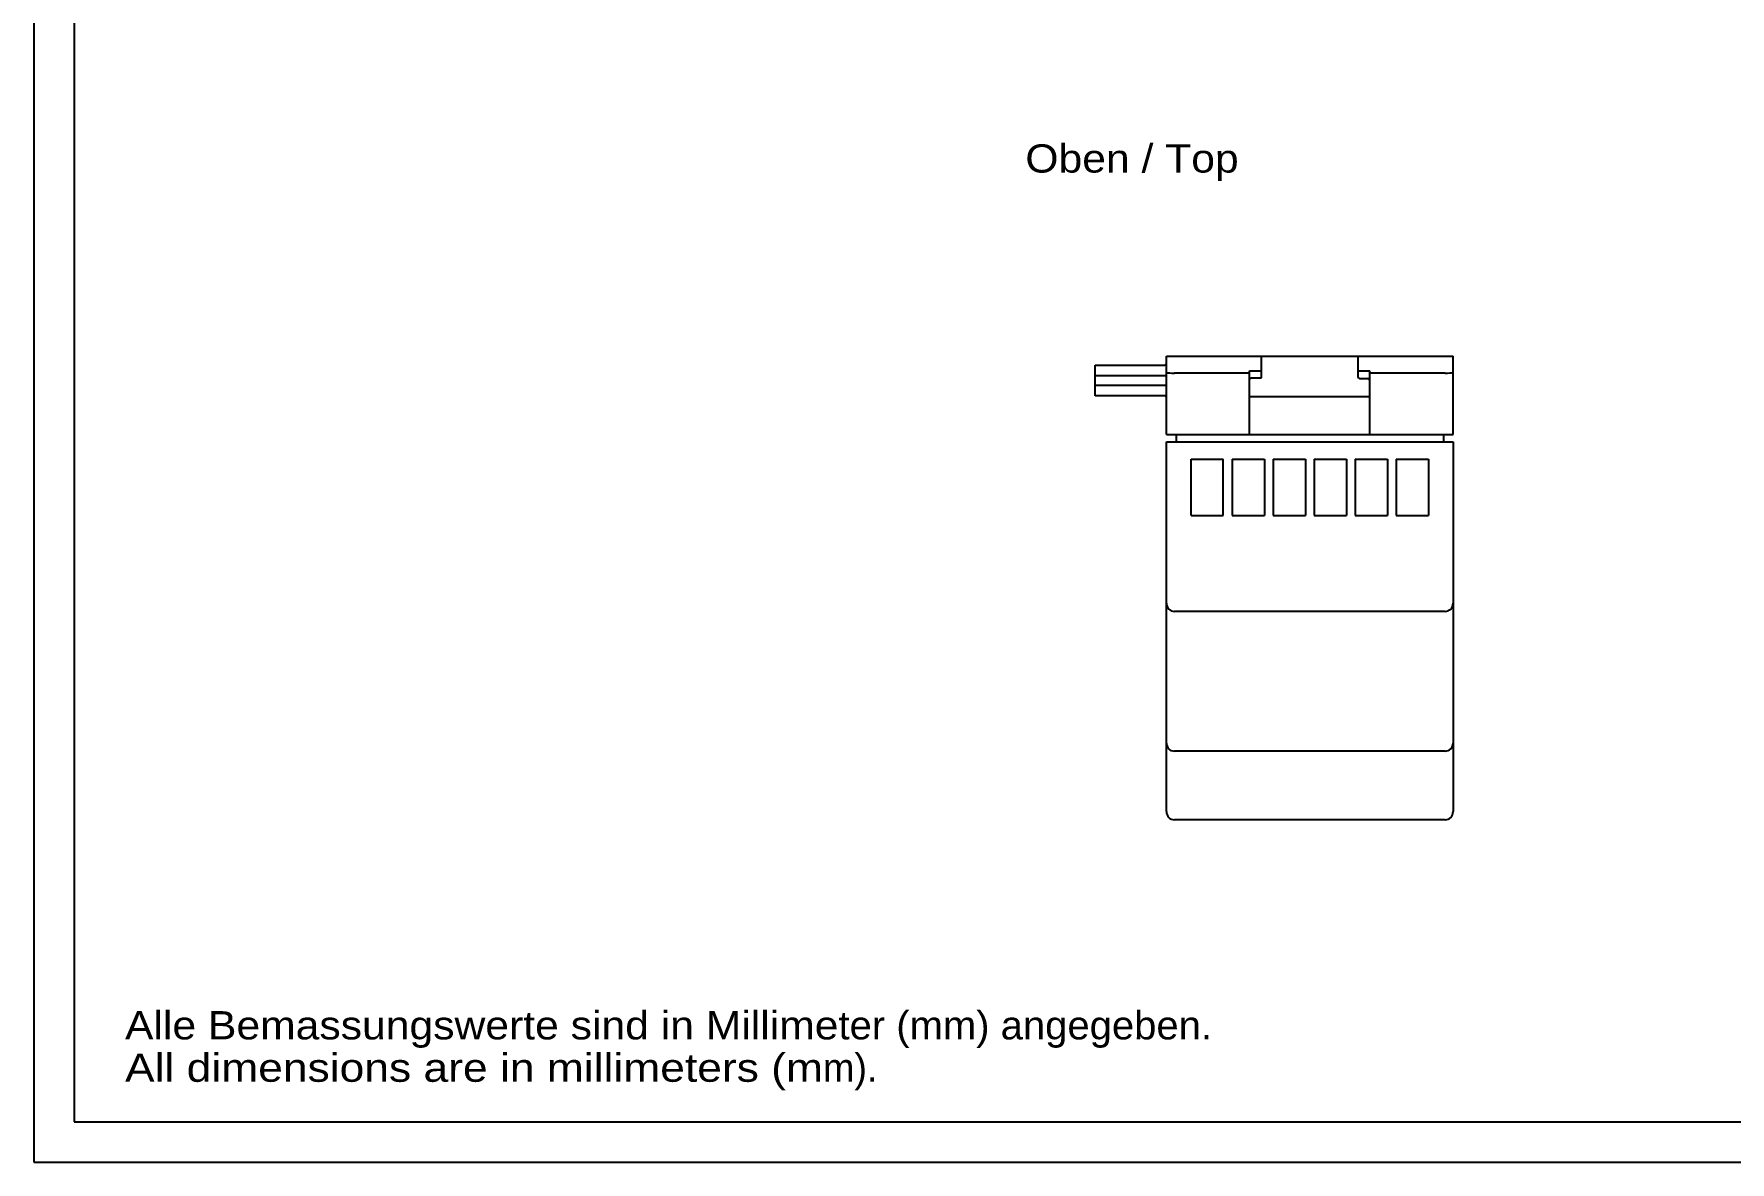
# Model space of a CAD drawing. Extents: x 0 to 420, y 0 to 297.
# Drawn here: x 0 to 210, y 0 to 139.7 of the extents above; entities that cross this region are included whole.
import ezdxf
from ezdxf.enums import TextEntityAlignment as Align

# ---------------------------------------------------------------- set-up
doc = ezdxf.new("R2010")
doc.units = 0
doc.header["$LTSCALE"] = 23.1
for name, color, linetype in [('13000_TOP', 7, 'CONTINUOUS'), ('13300_TOP_GERMAN_ENGLISH', 7, 'CONTINUOUS'), ('90000_FRAME', 7, 'CONTINUOUS'), ('91000_TIP', 7, 'CONTINUOUS')]:
    doc.layers.add(name, color=color, linetype=linetype)

msp = doc.modelspace()

# ---------------------------------------------------------------- linework, layer by layer
at = {"layer": '13000_TOP', "color": 7, "linetype": 'CONTINUOUS'}
for p, q in [((140.21, 90.09), (140.21, 99.79)), ((140.21, 99.79), (151.96, 99.79)), ((151.98, 97.09), (151.98, 99.79)), ((151.98, 99.79), (163.93, 99.79)), ((163.93, 99.79), (163.93, 97.24)), ((163.96, 99.79), (175.71, 99.79)), ((175.71, 90.09), (175.71, 99.79)), ((131.41, 94.89), (131.41, 98.69)), ((131.41, 98.69), (140.01, 98.69)), ((131.41, 97.39), (140.21, 97.39)), ((140.21, 97.82), (140.26, 97.78)), ((140.26, 97.78), (140.4, 97.74)), ((140.4, 97.74), (140.62, 97.71)), ((140.62, 97.71), (140.9, 97.69)), ((140.9, 97.69), (141.21, 97.68)), ((150.51, 97.68), (141.21, 97.68)), ((150.51, 90.09), (150.51, 97.96)), ((150.51, 97.96), (151.96, 97.96)), ((150.71, 97.09), (151.98, 97.09)), ((163.96, 97.96), (165.41, 97.96)), ((164.13, 97.04), (165.16, 97.04)), ((165.36, 96.84), (165.36, 94.79)), ((165.41, 90.09), (165.41, 97.96)), ((174.71, 97.68), (165.41, 97.68)), ((174.71, 97.68), (175.01, 97.69)), ((175.01, 97.69), (175.29, 97.71)), ((175.29, 97.71), (175.51, 97.74)), ((175.51, 97.74), (175.66, 97.78)), ((175.66, 97.78), (175.71, 97.82)), ((131.41, 96.19), (140.21, 96.19)), ((140.01, 94.89), (131.41, 94.89)), ((150.51, 94.79), (165.41, 94.79)), ((140.21, 90.09), (175.71, 90.09)), ((140.21, 43.39), (140.21, 89.19)), ((140.21, 89.19), (175.71, 89.19)), ((141.41, 90.09), (141.41, 89.19)), ((174.51, 90.09), (174.51, 89.19)), ((175.71, 89.19), (175.71, 43.39)), ((143.26, 80.04), (143.26, 87.04)), ((143.26, 87.04), (147.26, 87.04)), ((147.26, 80.04), (147.26, 87.04)), ((148.34, 87.04), (148.34, 80.04)), ((148.34, 87.04), (152.34, 87.04)), ((152.34, 87.04), (152.34, 80.04)), ((153.42, 87.04), (157.42, 87.04)), ((153.42, 87.04), (153.42, 80.04)), ((157.42, 87.04), (157.42, 80.04)), ((158.5, 87.04), (162.5, 87.04)), ((158.5, 87.04), (158.5, 80.04)), ((162.5, 87.04), (162.5, 80.04)), ((163.58, 87.04), (167.58, 87.04)), ((163.58, 87.04), (163.58, 80.04)), ((167.58, 87.04), (167.58, 80.04)), ((168.66, 87.04), (172.66, 87.04)), ((168.66, 87.04), (168.66, 80.04)), ((172.66, 87.04), (172.66, 80.04)), ((143.26, 80.04), (147.26, 80.04)), ((148.34, 80.04), (152.34, 80.04)), ((153.42, 80.04), (157.42, 80.04)), ((158.5, 80.04), (162.5, 80.04)), ((163.58, 80.04), (167.58, 80.04)), ((168.66, 80.04), (172.66, 80.04)), ((174.71, 68.19), (141.21, 68.19)), ((174.71, 50.89), (141.21, 50.89)), ((174.71, 42.39), (141.21, 42.39))]:
    msp.add_line(p, q, dxfattribs=at)
for centre, radius, start, end in [((140.01, 98.89), 0.2, 270, 360), ((150.71, 96.89), 0.2, 90, 180), ((164.13, 97.24), 0.2, 180, 270), ((165.16, 96.84), 0.2, 0, 90), ((140.01, 94.69), 0.2, 0, 90), ((141.21, 69.19), 1, 180, 270), ((174.71, 69.19), 1, 270, 360), ((141.21, 51.89), 1, 180, 270), ((174.71, 51.89), 1, 270, 360), ((141.21, 43.39), 1, 180, 270), ((174.71, 43.39), 1, 270, 360)]:
    msp.add_arc(centre, radius, start, end, dxfattribs=at)
at = {"layer": '90000_FRAME', "color": 7, "linetype": 'CONTINUOUS'}
for p, q in [((0, 297), (0, 0)), ((5, 292), (5, 5)), ((5, 5), (415, 5)), ((0, 0), (420, 0))]:
    msp.add_line(p, q, dxfattribs=at)

# ---------------------------------------------------------------- texts
at = {"layer": '13300_TOP_GERMAN_ENGLISH', "color": 7, "linetype": 'CONTINUOUS'}
msp.add_text('Oben / Top', height=3.5, dxfattribs=at).set_placement((122.75, 122.52), (149.16, 122.52), align=Align.FIT)
at = {"layer": '91000_TIP', "color": 7, "linetype": 'CONTINUOUS'}
for s, p, p2 in [('Alle Bemassungswerte sind in Millime', (11.28, 15.19), (99.61, 15.19)), ('ter (mm) angegeben.', (99.61, 15.19), (145.86, 15.19)), ('All dimensions are in millimeters (m', (11.28, 9.94), (97.69, 9.94)), ('m).', (97.69, 9.94), (104.44, 9.94))]:
    msp.add_text(s, height=3.5, dxfattribs=at).set_placement(p, p2, align=Align.FIT)

doc.saveas('drawing.dxf')
